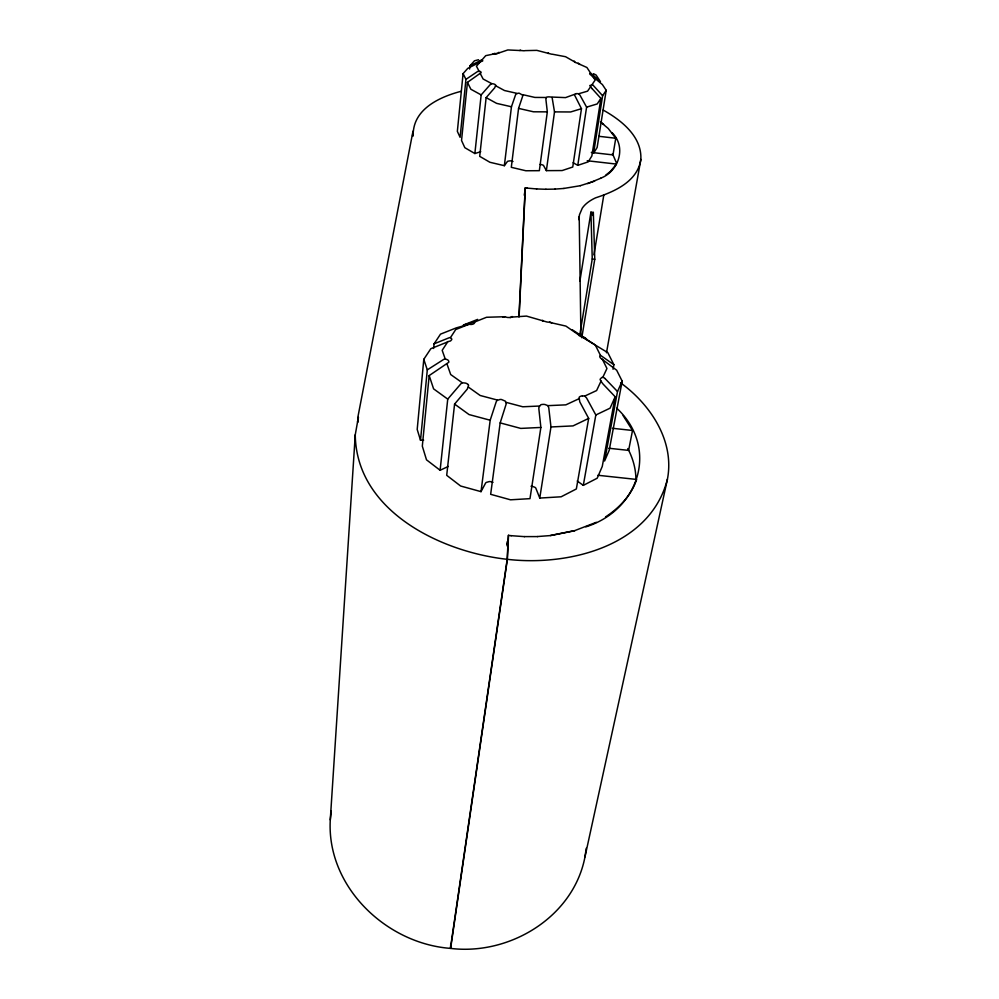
<?xml version="1.0" encoding="UTF-8"?>
<svg xmlns="http://www.w3.org/2000/svg" width="999" height="999" viewBox="0 0 999 999"><rect width="100%" height="100%" fill="white"/><g stroke="black" fill="none" stroke-linecap="round" stroke-linejoin="round"><path stroke-width="1.5" d="M606.493 352.772L640.846 159.415C642.032 136.438 621.266 120.18 603.171 110.065M635.913 479.408C635.888 468.681 632.804 458.017 627.797 448.576M357.542 421.953L358.354 417.357L355.257 434.802L330.282 819.854C326.423 886.5 385.964 943.556 450.412 948.376L507.192 559.303L508.354 535.302L511.213 535.714M518.956 316.72L525.199 187.837L527.222 188.124M620.616 382.854C650.449 404.508 674.824 440.946 667.419 479.233L584.977 856.892C573.501 917.107 509.577 955.618 450.624 948.401L507.367 559.328L508.528 535.327M519.093 316.745L525.324 187.849M358.054 422.015L358.354 417.357M450.549 948.388L450.749 943.73M412.587 136.039L412.962 131.381L412.974 136.076M413.349 131.431C415.472 107.83 440.971 96.541 461.101 91.309M578.846 219.63L579.495 214.685L582.255 208.192A76.786 35.527 9.9 0 1 595.641 197.814C614.51 191.621 637.624 181.556 640.846 159.415M433.603 348.476L434.066 343.843L448.701 337.949A8.392 2.435 -32.3 0 1 450.037 337.537L451.685 338.823A4.745 2.56 6.1 0 1 451.723 339.623L450.549 340.959L447.614 341.745A7.218 2.023 -32 0 1 446.053 342.57L430.831 348.701L423.788 359.315L417.195 429.42L420.517 440.297L423.626 440.184M420.517 440.297L427.297 369.88L423.788 359.315M427.297 369.88L443.768 359.378L445.154 358.778L447.727 359.915A4.945 2.722 6 0 1 448.464 360.689L448.813 361.513A6.131 3.372 6 0 1 448.713 362.337L429.183 375.574L422.315 446.166L426.498 459.827L440.109 470.267L448.276 466.446M463.086 73.626L457.355 131.356L460.102 137.35L465.934 79.358L463.086 73.626L467.732 68.394L478.633 62.825A5.27 0.849 -31.3 0 0 479.77 62.213M465.934 79.358L477.747 71.416L480.282 71.453A3.546 1.399 6.6 0 1 480.819 71.866L481.081 72.303A4.396 1.736 6.6 0 1 481.043 72.727L467.432 82.368L461.538 140.497L464.835 147.69L474.862 153.534L480.744 151.711M469.617 69.006L469.93 65.909L474.463 60.802L478.533 59.74M330.282 819.854L331.193 811.163M440.109 470.267L447.739 399.113L460.914 383.766L462.25 382.754L465.384 383.067A5.057 2.847 6.6 0 1 466.72 383.566A5.882 3.309 6.5 0 1 468.069 384.528M474.862 153.534L481.168 94.905L490.122 84.74L491.72 83.641L493.369 83.879A3.609 1.449 6.8 0 1 494.318 84.166A4.196 1.686 6.8 0 1 495.292 84.69A3.609 1.449 6.8 0 1 495.691 85.127L494.767 87.737L486.138 97.627L479.707 156.344L489.897 162.275L504.358 165.684L507.38 161.551A3.959 1.748 7.2 0 1 507.929 161.201L510.002 160.851A3.459 1.523 7.2 0 1 511.051 160.939L512.986 161.488M468.044 384.503A5.057 2.847 6.6 0 1 468.606 385.352L467.295 389.086L454.582 404.083L446.703 475.324L460.626 486.014L481.019 491.645L485.576 483.116A5.507 3.372 7.5 0 1 486.351 482.405L489.26 481.58A4.808 2.947 7.5 0 1 490.721 481.668L493.007 482.367M504.358 165.684L511.451 106.768L515.447 95.13A6.306 5.507 -13.2 0 1 516.121 94.043L518.294 93.182A3.559 1.436 7.2 0 1 519.38 93.282L522.639 95.13A5.457 4.795 -10.4 0 1 522.614 96.341L518.568 108.391L511.301 167.32L525.836 170.754L539.348 170.679L547.327 111.863L545.904 99.488L546.291 97.49L547.29 97.015A3.621 1.461 7.7 0 1 548.201 96.878L549.238 96.866A4.495 1.823 7.7 0 1 550.324 96.99L565.521 97.615L574.625 94.318A3.596 1.449 8.1 0 1 575.074 93.981A4.183 1.673 8.1 0 1 576.086 93.681M481.019 491.645L490.184 420.229L496.116 402.098A8.854 8.342 -15.8 0 1 497.04 400.462L500.074 399.45A4.995 2.847 7.5 0 1 501.598 399.55L505.419 401.198L506.143 404.12L500.174 422.902L490.659 494.318L510.526 499.812L529.982 498.651L540.871 427.447L538.898 409.203A7.905 7.33 40.2 0 1 538.911 407.355L540.771 404.807A5.095 2.885 8.6 0 1 542.057 404.458L543.518 404.37A6.319 3.584 8.7 0 1 545.042 404.533L547.877 405.656L548.763 407.742L550.961 426.96L539.76 498.064L561.126 496.79L576.348 488.961L588.673 418.406L579.795 401.873L579.083 397.465A5.045 2.822 9.6 0 1 579.707 396.753A5.869 3.284 9.6 0 1 581.118 396.103A5.045 2.822 9.6 0 1 582.442 395.904M524.238 195.167L524.75 192.245M574.525 94.98L581.468 108.691L572.752 167.02L562.137 170.554L546.366 170.642L554.507 111.888L552.11 97.527M507.055 544.305L507.492 541.296M507.005 545.829L507.654 541.333M584.977 856.892L586.251 848.251M573.114 162.737L577.784 165.347L586.6 107.143L579.994 95.205L578.696 93.756L577.047 93.619A3.596 1.449 8.1 0 0 576.061 93.694M592.02 88.536L600.886 98.377L591.858 155.994L588.211 161.863L577.784 165.347M606.206 90.31L602.622 95.742L593.581 153.209L597.14 147.465L606.206 90.31L602.397 84.565L590.671 74.813A3.484 1.349 8.2 0 1 590.084 74.401L589.76 73.963A4.321 1.686 8.2 0 1 589.747 73.551L590.809 73.177L600.449 81.606L596.078 75.012L593.468 73.689M579.882 281.194L590.933 212.15L593.331 212.425L594.767 259.253L581.793 337.749M592.844 215.497L593.331 212.425M579.87 334.403L592.245 258.966L590.933 212.15M593.943 254.895L603.833 194.83M591.321 152.422L612.999 154.92L615.759 138.249L608.216 128.459L601.361 122.727M577.235 481.006L583.304 485.377L595.829 414.985L586.588 398.002L584.765 396.066L582.467 395.891M613.049 369.28L613.886 364.697L607.829 352.672L581.58 336.738A4.745 2.498 9.1 0 1 580.294 336.276A5.507 2.897 9.2 0 1 578.945 335.414A4.745 2.498 9.1 0 1 578.371 334.677L565.896 326.086L548.414 322.103A4.583 2.398 8.3 0 1 547.015 322.015L526.485 316.084L510.901 317.17A4.683 2.448 7.4 0 1 509.69 317.445L508.341 317.507A5.794 3.022 7.4 0 1 506.93 317.357L504.97 316.72L486.55 317.27L474.687 321.99L463.336 325.075L477.647 319.393M605.144 378.596A7.38 3.796 55.1 0 0 603.821 377.61L601.785 377.435L600.162 379.183A4.845 2.647 9.9 0 0 600.299 380.02L602.035 382.692A8.529 4.308 54.8 0 0 603.184 384.165L615.172 396.765L602.26 466.433L597.19 478.221L583.304 485.377M622.165 381.143L617.507 391.546L604.582 461.026L609.215 450.249L622.165 381.143L616.658 370.204L601.098 358.516A4.82 2.585 9.8 0 1 600.287 357.754L599.837 356.955A5.994 3.209 9.8 0 1 599.812 356.168L600.399 355.269L595.304 345.005L582.854 337M357.842 417.295L412.962 131.381M623.101 415.584L632.529 430.469L628.608 450.387L608.816 448.251M667.419 479.233C650.249 546.515 568.244 566.346 507.455 559.34L507.367 559.328M495.379 54.158L507.817 49.95L522.265 50.624A4.233 1.611 7.2 0 0 523.289 50.749L524.275 50.749A3.409 1.299 7.2 0 0 525.149 50.624L536.838 50.362L551.473 54.158A3.347 1.274 7.6 0 0 552.484 54.246L565.571 56.718L574.275 61.688A3.447 1.324 8 0 0 574.737 62.113A4.008 1.536 8 0 0 575.686 62.587A3.447 1.324 8 0 0 576.623 62.875L586.913 67.495L590.509 72.964M615.172 396.765L610.077 408.166L595.829 414.985M601.073 381.044L596.603 390.559L584.765 396.066M602.897 377.147L606.955 368.494L602.335 359.178M447.864 341.608L442.182 350.324L445.154 358.778M450.574 337.45L455.719 329.545L468.856 324.313L471.041 324.475A4.745 2.51 6.6 0 0 472.39 324.288A5.519 2.91 6.6 0 0 473.763 323.738A4.745 2.51 6.6 0 0 474.438 323.127L474.687 321.99M600.886 98.377L597.227 103.933L586.6 107.143M434.066 343.843L440.497 334.153L456.168 327.922L468.856 324.313M592.532 84.815L589.835 85.514A3.472 1.374 8.3 0 0 589.934 85.951L590.684 86.626L587.574 91.159L578.696 93.756M592.12 84.515L595.167 80.07L592.12 75.387M468.419 387.125L480.182 395.492L497.365 400.05M481.393 60.127L482.654 60.527A3.434 1.336 6.6 0 1 482.692 60.951L480.244 61.888L476.461 66.209L478.908 70.904M482.005 59.89L485.726 55.657L496.328 53.471A3.447 1.324 6.9 0 0 497.302 53.409A4.008 1.536 6.9 0 0 498.289 53.147A3.447 1.324 6.9 0 0 498.763 52.835L498.901 52.273M605.831 175.05L610.327 171.516L616.483 164.098L587.212 160.739M605.556 516.908C619.305 507.929 631.393 495.267 636.65 479.445L597.914 475.274M600.536 178.259C618.781 171.441 626.785 147.14 612.125 132.742M469.93 65.909L480.419 60.577M519.73 50.487L520.591 50.137M492.682 54.246L494.742 53.322M588.673 418.406L573.026 425.899L550.961 426.96M600.674 178.284L587.699 183.616M578.945 398.763L565.834 404.857L547.877 405.656M548.463 52.935L548.289 53.034A5.12 1.386 15.2 0 0 548.114 53.347L548.126 53.471M585.814 526.873C639.148 510.214 659.265 447.939 616.745 408.204M596.341 522.302L574.65 530.644L550.337 535.526M510.202 317.694L512.2 316.858M502.834 317.158L504.97 316.72M594.617 181.144L580.294 185.677M581.468 108.691L570.641 111.963L554.507 111.888M574.837 530.681L550.524 535.564L537.462 536.55M580.431 185.689L563.861 188.436M555.007 189.098L563.998 188.449M540.871 427.447L520.766 428.409L500.174 422.902M539.223 406.044L522.789 406.78L506.193 402.385M545.866 189.273L555.144 189.111M524.313 536.6L537.649 536.588M547.327 111.863L533.491 111.801L518.568 108.391M546.291 97.49L534.89 97.427L522.539 94.618M536.525 188.936L546.003 189.286M511.026 535.676L524.487 536.638M527.097 188.112L536.65 188.948M612.412 428.284L632.529 430.469M592.245 258.966L594.767 259.253M579.208 216.546L580.931 336.401M598.888 136.301L615.759 138.249M507.192 559.303C441.058 552.097 356.268 511.151 355.257 434.802M516.783 93.319L504.483 90.522L495.766 85.814M511.451 106.768L496.628 103.372L486.138 97.627M600.424 355.282L613.886 364.697M512.05 316.508L512.425 316.695A7.268 0.649 -2.6 0 1 512.237 316.858M490.184 420.229L469.055 414.573L454.582 404.083M549.737 321.978L550.986 322.515A8.117 0.824 15.3 0 1 551.523 322.839L551.648 322.927M578.121 333.928L586.575 338.998L572.464 329.92M491.72 83.641L483.104 78.996L480.169 73.327M481.168 94.905L470.866 89.248L467.432 82.368M462.25 382.754L450.699 374.55L446.928 363.798M578.209 63.099L579.907 64.46M447.739 399.113L433.591 388.861L429.183 375.574M600.436 121.94L603.596 124.313M605.132 378.633L617.507 391.546M574.924 61.938L574.175 61.089M542.857 321.004L542.395 320.517A7.018 0.712 14.6 0 1 542.694 320.354M602.622 95.742L593.468 85.639A5.37 2.173 50.6 0 0 592.532 84.84M590.684 86.626L591.196 87.45A6.194 2.66 50.8 0 0 591.982 88.574M612.549 153.796L616.445 162.912M612.412 153.809L612.999 154.92M546.366 170.642L543.493 165.422A3.534 1.561 7.7 0 0 542.744 164.997L541.146 164.523A4.371 1.936 7.7 0 0 540.097 164.398M539.76 498.064L535.739 487.974A4.92 3.009 8.8 0 0 534.727 487.225L532.504 486.401A6.069 3.721 8.8 0 0 531.031 486.251M480.294 60.702A6.106 0.837 -30.6 0 1 481.231 60.252"/></g></svg>
